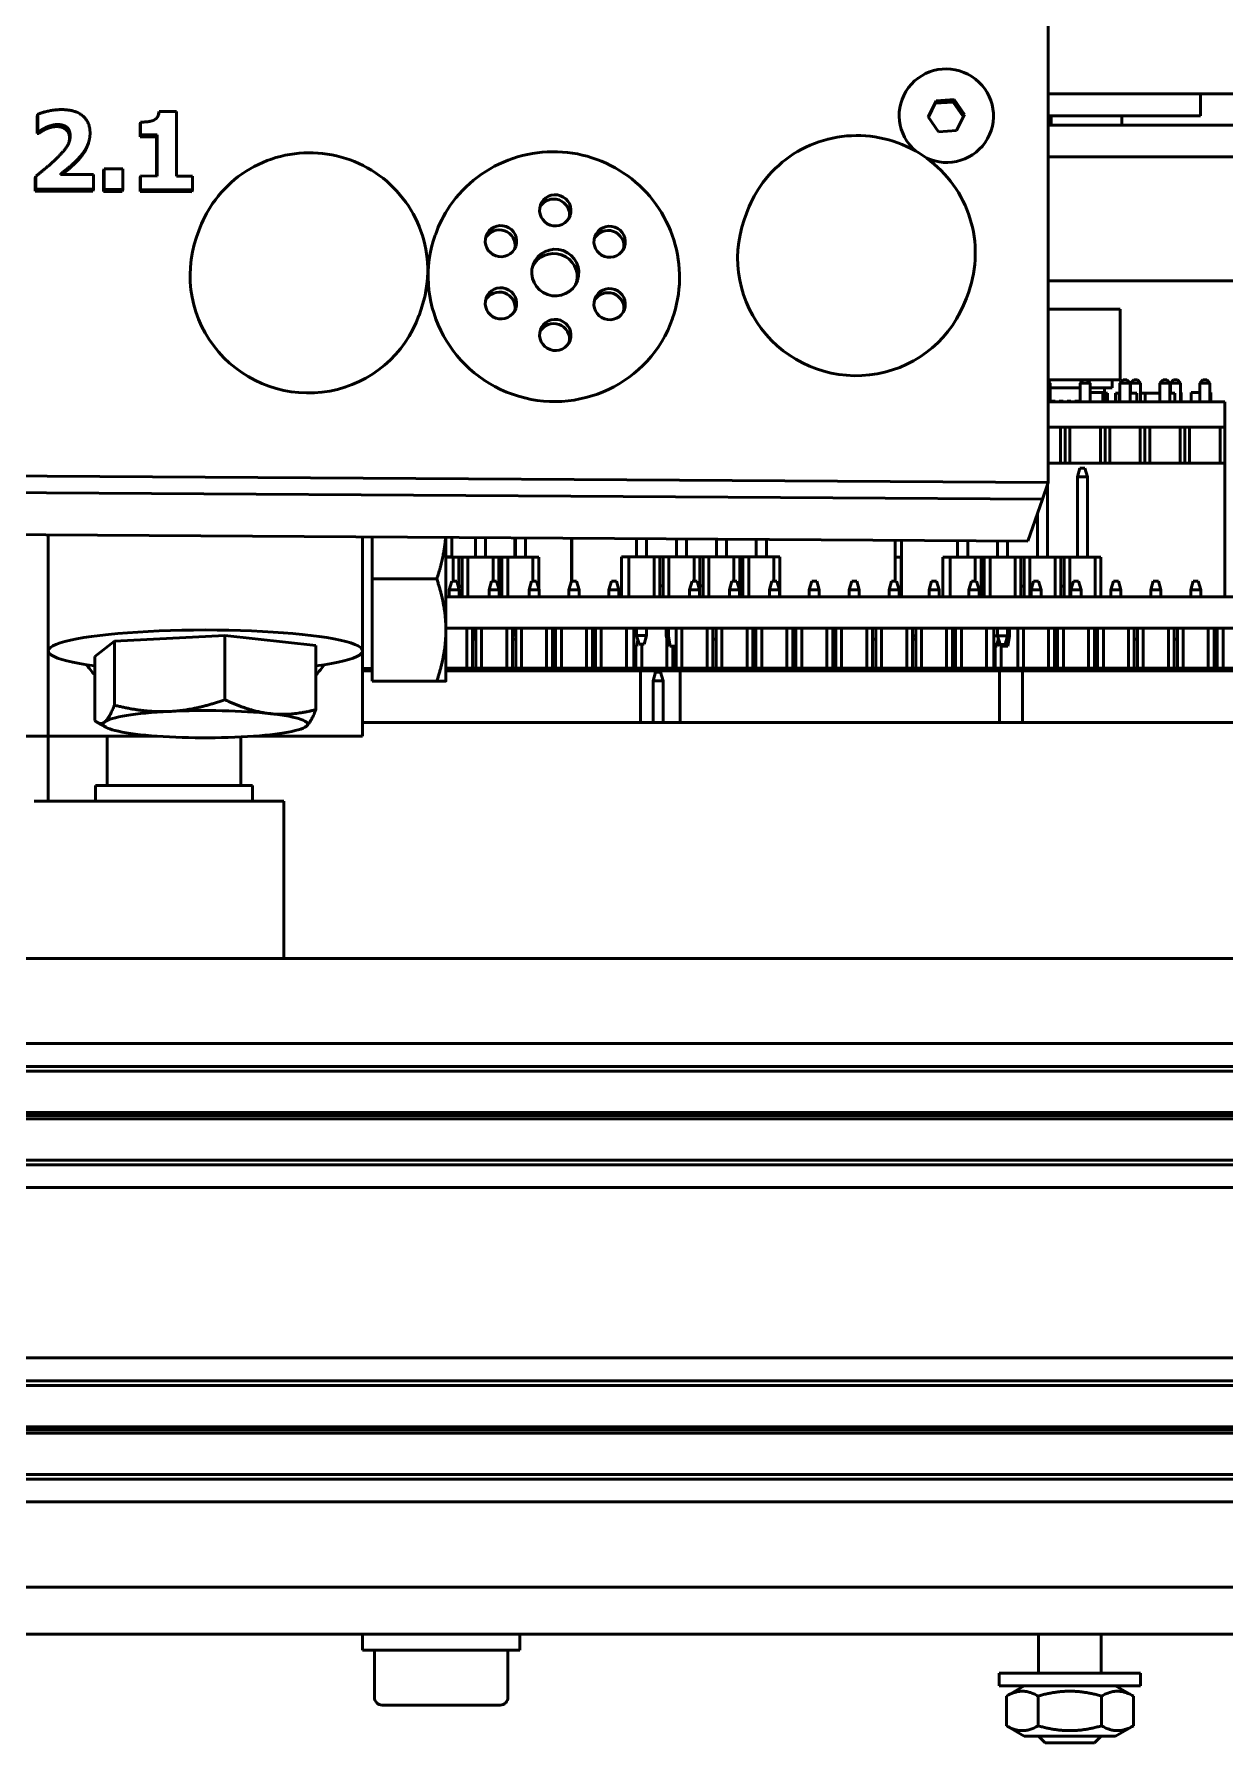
# Model space of a CAD drawing. Header units: millimetres. Extents: x -2015 to 3360, y -4745 to 2376.
# Drawn here: x 2497.5 to 2573.3, y 1441.4 to 1550.1 of the extents above; entities that cross this region are included whole.
import ezdxf

# ---------------------------------------------------------------- set-up
doc = ezdxf.new("R2010")
doc.units = ezdxf.units.MM
doc.header["$LTSCALE"] = 8
doc.layers.add('Visible (ISO)', color=7, linetype='Continuous', lineweight=50)

msp = doc.modelspace()

# ---------------------------------------------------------------- linework, layer by layer
at = {"layer": 'Visible (ISO)'}
for p, q in [((2562.07, 1521.59), (2562.07, 1615.74)), ((2554.43, 1544.84), (2554.93, 1545.87)), ((2554.93, 1545.87), (2554.87, 1545.71)), ((2556.02, 1545.79), (2554.87, 1545.71)), ((2554.93, 1545.87), (2556.08, 1545.95)), ((2556.08, 1545.95), (2556.02, 1545.79)), ((2556.66, 1544.86), (2556.02, 1545.79)), ((2556.08, 1545.95), (2556.73, 1545)), ((2562.07, 1546.31), (2593.49, 1546.31)), ((2571.75, 1544.91), (2571.75, 1546.31)), ((2497.73, 1544.87), (2497.77, 1545.01)), ((2497.73, 1543.79), (2497.73, 1544.87)), ((2497.77, 1545.01), (2497.77, 1543.93)), ((2505.45, 1545.05), (2505.5, 1545.18)), ((2506.59, 1545.18), (2505.5, 1545.18)), ((2506.59, 1541.07), (2506.59, 1545.18)), ((2555.08, 1543.89), (2554.43, 1544.84)), ((2554.87, 1545.71), (2554.44, 1544.82)), ((2556.73, 1545), (2556.23, 1543.97)), ((2571.75, 1544.91), (2562.07, 1544.91)), ((2562.25, 1544.31), (2562.25, 1544.91)), ((2566.75, 1544.91), (2566.75, 1544.31)), ((2497.73, 1543.79), (2497.77, 1543.93)), ((2497.82, 1543.79), (2497.73, 1543.79)), ((2497.77, 1543.93), (2497.87, 1543.93)), ((2497.82, 1543.79), (2497.87, 1543.93)), ((2498.3, 1544.07), (2498.34, 1544.2)), ((2504.28, 1544.38), (2504.32, 1544.52)), ((2504.28, 1543.57), (2504.28, 1544.38)), ((2504.28, 1543.57), (2504.32, 1543.71)), ((2504.32, 1544.52), (2504.32, 1543.71)), ((2504.32, 1543.71), (2505.37, 1543.7)), ((2505.33, 1543.57), (2505.37, 1543.7)), ((2505.37, 1543.7), (2505.37, 1541.08)), ((2556.23, 1543.97), (2555.08, 1543.89)), ((2562.07, 1544.31), (2583.25, 1544.31)), ((2500.95, 1543.04), (2501, 1543.18)), ((2505.33, 1543.57), (2504.28, 1543.57)), ((2505.33, 1541.08), (2505.33, 1543.57)), ((2501.95, 1541.41), (2502, 1541.55)), ((2501.95, 1540.1), (2501.95, 1541.41)), ((2502, 1541.55), (2502, 1540.24)), ((2503.19, 1541.54), (2502, 1541.55)), ((2503.19, 1540.23), (2503.19, 1541.54)), ((2585.25, 1542.31), (2562.07, 1542.31)), ((2497.61, 1540.94), (2497.65, 1541.07)), ((2497.61, 1540.13), (2497.61, 1540.94)), ((2497.65, 1541.07), (2497.65, 1540.26)), ((2501.32, 1541.18), (2499.21, 1541.19)), ((2501.32, 1540.24), (2501.32, 1541.18)), ((2504.28, 1540.95), (2504.32, 1541.09)), ((2504.28, 1540.09), (2504.28, 1540.95)), ((2504.32, 1541.09), (2504.32, 1540.22)), ((2505.37, 1541.08), (2504.32, 1541.09)), ((2507.62, 1541.07), (2506.59, 1541.07)), ((2507.62, 1540.2), (2507.62, 1541.07)), ((2497.61, 1540.13), (2497.65, 1540.26)), ((2501.28, 1540.11), (2497.61, 1540.13)), ((2497.65, 1540.26), (2501.32, 1540.24)), ((2501.28, 1540.11), (2501.32, 1540.24)), ((2501.95, 1540.1), (2502, 1540.24)), ((2503.14, 1540.1), (2501.95, 1540.1)), ((2502, 1540.24), (2503.19, 1540.23)), ((2503.14, 1540.1), (2503.19, 1540.23)), ((2504.28, 1540.09), (2504.32, 1540.22)), ((2507.57, 1540.07), (2504.28, 1540.09)), ((2504.32, 1540.22), (2507.62, 1540.2)), ((2507.57, 1540.07), (2507.62, 1540.2)), ((2542.72, 1538.3), (2542.86, 1538.7)), ((2507.88, 1537.2), (2508.02, 1537.6)), ((2523.06, 1537.33), (2523.07, 1537.34)), ((2562.07, 1534.41), (2578.19, 1534.41)), ((2556.87, 1533.32), (2557.01, 1533.72)), ((2522.03, 1532.22), (2522.17, 1532.62)), ((2538.15, 1532.02), (2538.16, 1532.03)), ((2562.07, 1532.61), (2566.64, 1532.61)), ((2566.64, 1532.61), (2566.64, 1528.11)), ((2564.29, 1528.11), (2562.07, 1528.11)), ((2562.19, 1527.91), (2562.07, 1528.03)), ((2562.19, 1527.91), (2562.07, 1527.91)), ((2562.19, 1526.71), (2562.19, 1527.91)), ((2564.09, 1527.61), (2562.19, 1527.61)), ((2564.09, 1527.91), (2564.29, 1528.11)), ((2564.73, 1527.91), (2564.09, 1527.91)), ((2564.09, 1527.91), (2564.09, 1526.71)), ((2564.29, 1528.11), (2564.53, 1528.11)), ((2564.73, 1527.91), (2564.53, 1528.11)), ((2566.64, 1528.11), (2564.53, 1528.11)), ((2564.73, 1526.71), (2564.73, 1527.91)), ((2566.14, 1527.61), (2564.73, 1527.61)), ((2564.73, 1527.31), (2565.54, 1527.31)), ((2565.54, 1527.31), (2565.54, 1526.71)), ((2565.64, 1527.61), (2565.64, 1526.76)), ((2566.14, 1528.11), (2566.14, 1527.61)), ((2566.63, 1527.91), (2566.83, 1528.11)), ((2567.27, 1527.91), (2566.63, 1527.91)), ((2566.63, 1527.91), (2566.63, 1526.71)), ((2566.83, 1528.11), (2567.07, 1528.11)), ((2567.27, 1527.91), (2567.07, 1528.11)), ((2567.27, 1526.71), (2567.27, 1527.91)), ((2567.3, 1527.91), (2567.5, 1528.11)), ((2567.3, 1527.91), (2567.3, 1527.26)), ((2567.94, 1527.91), (2567.3, 1527.91)), ((2567.5, 1528.11), (2567.74, 1528.11)), ((2567.94, 1527.91), (2567.74, 1528.11)), ((2567.94, 1526.71), (2567.94, 1527.91)), ((2569.17, 1527.91), (2569.37, 1528.11)), ((2569.17, 1527.91), (2569.17, 1526.71)), ((2569.81, 1527.91), (2569.17, 1527.91)), ((2569.37, 1528.11), (2569.61, 1528.11)), ((2569.81, 1527.91), (2569.61, 1528.11)), ((2569.81, 1526.71), (2569.81, 1527.91)), ((2569.81, 1527.31), (2569.84, 1527.31)), ((2569.84, 1527.91), (2570.04, 1528.11)), ((2569.84, 1527.91), (2569.84, 1527.26)), ((2570.48, 1527.91), (2569.84, 1527.91)), ((2570.04, 1528.11), (2570.28, 1528.11)), ((2570.48, 1527.91), (2570.28, 1528.11)), ((2570.48, 1526.71), (2570.48, 1527.91)), ((2570.48, 1527.31), (2570.53, 1527.31)), ((2570.53, 1527.31), (2570.53, 1526.71)), ((2571.15, 1527.31), (2571.15, 1526.71)), ((2571.15, 1527.31), (2571.71, 1527.31)), ((2571.71, 1527.91), (2571.91, 1528.11)), ((2571.71, 1527.91), (2571.71, 1526.71)), ((2572.35, 1527.91), (2571.71, 1527.91)), ((2571.91, 1528.11), (2572.15, 1528.11)), ((2572.35, 1527.91), (2572.15, 1528.11)), ((2572.35, 1526.71), (2572.35, 1527.91)), ((2572.35, 1527.31), (2572.4, 1527.31)), ((2572.4, 1527.31), (2572.4, 1526.71)), ((2562.07, 1526.71), (2572.03, 1526.71)), ((2562.26, 1526.76), (2562.26, 1526.71)), ((2562.51, 1526.76), (2562.26, 1526.76)), ((2562.51, 1526.76), (2562.51, 1526.71)), ((2562.76, 1526.76), (2562.76, 1526.71)), ((2563.01, 1526.76), (2562.76, 1526.76)), ((2563.01, 1526.76), (2563.01, 1526.71)), ((2563.26, 1526.76), (2563.26, 1526.71)), ((2563.51, 1526.76), (2563.26, 1526.76)), ((2563.51, 1526.76), (2563.51, 1526.71)), ((2563.76, 1526.76), (2563.76, 1526.71)), ((2564.01, 1526.76), (2563.76, 1526.76)), ((2564.01, 1526.76), (2564.01, 1526.71)), ((2565.64, 1526.76), (2565.54, 1526.76)), ((2565.64, 1527.26), (2565.83, 1527.26)), ((2565.64, 1526.76), (2565.64, 1526.71)), ((2565.83, 1527.26), (2565.83, 1526.71)), ((2566.35, 1527.26), (2566.58, 1527.26)), ((2566.35, 1527.26), (2566.35, 1526.71)), ((2566.58, 1527.26), (2566.63, 1527.26)), ((2566.58, 1527.26), (2566.58, 1526.71)), ((2567.27, 1527.26), (2567.71, 1527.26)), ((2567.71, 1527.26), (2567.71, 1526.71)), ((2567.94, 1527.26), (2568.23, 1527.26)), ((2568.23, 1527.26), (2569.17, 1527.26)), ((2568.23, 1527.26), (2568.23, 1526.71)), ((2569.81, 1527.26), (2570.12, 1527.26)), ((2570.12, 1527.26), (2570.12, 1526.71)), ((2573.3, 1526.71), (2572.03, 1526.71)), ((2573.3, 1526.71), (2573.3, 1525.11)), ((2562.07, 1525.11), (2572.03, 1525.11)), ((2562.84, 1522.82), (2562.84, 1525.11)), ((2563.14, 1522.82), (2563.14, 1525.11)), ((2563.44, 1525.11), (2563.44, 1522.82)), ((2565.38, 1522.82), (2565.38, 1525.11)), ((2565.68, 1522.82), (2565.68, 1525.11)), ((2565.98, 1525.11), (2565.98, 1522.82)), ((2567.92, 1522.82), (2567.92, 1525.11)), ((2568.22, 1522.82), (2568.22, 1525.11)), ((2568.52, 1525.11), (2568.52, 1522.82)), ((2570.46, 1522.82), (2570.46, 1525.11)), ((2570.76, 1522.82), (2570.76, 1525.11)), ((2571.06, 1525.11), (2571.06, 1522.82)), ((2572.28, 1525.11), (2572.03, 1525.11)), ((2573, 1525.11), (2572.28, 1525.11)), ((2573, 1525.11), (2573.3, 1525.11)), ((2573, 1522.82), (2573, 1525.11)), ((2573.3, 1525.11), (2573.3, 1522.82)), ((2461.18, 1522.22), (2562.07, 1521.59)), ((2562.07, 1522.82), (2573.3, 1522.82)), ((2563.92, 1521.94), (2564.08, 1522.49)), ((2563.92, 1516.83), (2563.92, 1521.94)), ((2564.56, 1521.94), (2563.92, 1521.94)), ((2564.4, 1522.49), (2564.08, 1522.49)), ((2564.4, 1522.49), (2564.56, 1521.94)), ((2564.56, 1521.94), (2564.56, 1516.83)), ((2573.3, 1522.82), (2573.3, 1514.31)), ((2460.81, 1521.16), (2561.7, 1520.52)), ((2460.81, 1521.16), (2561.7, 1520.52)), ((2561.7, 1520.52), (2562.07, 1521.59)), ((2562.02, 1521.44), (2562.02, 1516.83)), ((2560.76, 1517.86), (2561.7, 1520.52)), ((2561.38, 1516.83), (2561.38, 1519.62)), ((2459.87, 1518.49), (2560.76, 1517.86)), ((2498.44, 1518.25), (2498.44, 1510.87)), ((2518.44, 1518.13), (2518.44, 1510.87)), ((2519.04, 1515.45), (2519.04, 1518.12)), ((2523.74, 1512.2), (2523.74, 1518.09)), ((2524.12, 1518.01), (2524.12, 1516.83)), ((2525.62, 1516.83), (2525.62, 1518.08)), ((2526.26, 1518.08), (2526.26, 1516.83)), ((2528.12, 1518.01), (2528.12, 1516.83)), ((2528.16, 1516.83), (2528.16, 1518.07)), ((2528.8, 1518.06), (2528.8, 1516.83)), ((2531.74, 1518.04), (2531.74, 1515.31)), ((2531.75, 1518.04), (2531.75, 1515.31)), ((2535.87, 1516.85), (2535.87, 1518.02)), ((2536.51, 1518.01), (2536.51, 1516.85)), ((2538.41, 1516.85), (2538.41, 1518)), ((2539.05, 1518), (2539.05, 1516.85)), ((2540.95, 1516.85), (2540.95, 1517.99)), ((2541.59, 1517.98), (2541.59, 1516.85)), ((2543.49, 1516.85), (2543.49, 1517.97)), ((2544.13, 1517.97), (2544.13, 1516.85)), ((2552.32, 1517.91), (2552.32, 1515.31)), ((2552.73, 1517.91), (2552.73, 1514.31)), ((2556.3, 1516.83), (2556.3, 1517.89)), ((2556.94, 1517.89), (2556.94, 1516.83)), ((2558.84, 1516.83), (2558.84, 1517.87)), ((2559.48, 1517.87), (2559.48, 1516.83)), ((2523.95, 1516.85), (2523.74, 1516.85)), ((2524.2, 1516.83), (2523.74, 1516.83)), ((2524.12, 1516.85), (2523.95, 1516.85)), ((2523.95, 1516.85), (2523.95, 1516.83)), ((2524.2, 1516.83), (2524.2, 1515.31)), ((2524.57, 1516.83), (2524.2, 1516.83)), ((2524.57, 1516.83), (2524.57, 1514.99)), ((2524.77, 1516.83), (2524.57, 1516.83)), ((2525.14, 1516.83), (2524.77, 1516.83)), ((2524.77, 1516.83), (2524.77, 1514.99)), ((2525.14, 1516.83), (2525.14, 1514.31)), ((2526.74, 1516.83), (2525.14, 1516.83)), ((2526.74, 1516.83), (2526.74, 1515.31)), ((2527.11, 1516.83), (2526.74, 1516.83)), ((2527.11, 1516.83), (2527.11, 1514.99)), ((2527.31, 1516.83), (2527.11, 1516.83)), ((2527.68, 1516.83), (2527.31, 1516.83)), ((2527.31, 1516.83), (2527.31, 1514.99)), ((2527.68, 1516.83), (2527.68, 1514.31)), ((2529.28, 1516.83), (2527.68, 1516.83)), ((2529.28, 1516.83), (2529.28, 1515.31)), ((2529.65, 1516.83), (2529.28, 1516.83)), ((2529.65, 1516.83), (2529.65, 1514.99)), ((2534.92, 1516.85), (2534.92, 1515.01)), ((2534.92, 1516.85), (2535.39, 1516.85)), ((2535.39, 1516.85), (2535.39, 1514.31)), ((2535.39, 1516.85), (2536.99, 1516.85)), ((2536.99, 1516.85), (2536.99, 1514.31)), ((2536.99, 1516.85), (2537.36, 1516.85)), ((2537.36, 1516.85), (2537.36, 1515.01)), ((2537.56, 1516.85), (2537.36, 1516.85)), ((2537.93, 1516.85), (2537.56, 1516.85)), ((2537.56, 1516.85), (2537.56, 1515.01)), ((2539.53, 1516.85), (2537.93, 1516.85)), ((2537.93, 1516.85), (2537.93, 1514.31)), ((2539.9, 1516.85), (2539.53, 1516.85)), ((2539.53, 1516.85), (2539.53, 1515.31)), ((2540.1, 1516.85), (2539.9, 1516.85)), ((2539.9, 1516.85), (2539.9, 1515.01)), ((2540.47, 1516.85), (2540.1, 1516.85)), ((2540.1, 1516.85), (2540.1, 1515.01)), ((2542.07, 1516.85), (2540.47, 1516.85)), ((2540.47, 1516.85), (2540.47, 1514.31)), ((2542.44, 1516.85), (2542.07, 1516.85)), ((2542.07, 1516.85), (2542.07, 1515.31)), ((2542.64, 1516.85), (2542.44, 1516.85)), ((2542.44, 1516.85), (2542.44, 1515.01)), ((2543.01, 1516.85), (2542.64, 1516.85)), ((2542.64, 1516.85), (2542.64, 1515.01)), ((2544.61, 1516.85), (2543.01, 1516.85)), ((2543.01, 1516.85), (2543.01, 1514.31)), ((2544.61, 1516.85), (2544.61, 1515.31)), ((2544.98, 1516.85), (2544.61, 1516.85)), ((2544.98, 1516.85), (2544.98, 1515.01)), ((2552.32, 1516.83), (2552.7, 1516.83)), ((2552.7, 1516.83), (2552.7, 1514.31)), ((2552.7, 1516.83), (2552.73, 1516.83)), ((2555.35, 1516.83), (2555.82, 1516.83)), ((2555.35, 1516.83), (2555.35, 1514.99)), ((2555.82, 1516.83), (2555.82, 1514.31)), ((2555.82, 1516.83), (2557.42, 1516.83)), ((2557.42, 1516.83), (2557.42, 1515.31)), ((2557.42, 1516.83), (2557.79, 1516.83)), ((2557.79, 1516.83), (2557.79, 1514.99)), ((2557.99, 1516.83), (2557.79, 1516.83)), ((2558.36, 1516.83), (2557.99, 1516.83)), ((2557.99, 1516.83), (2557.99, 1514.99)), ((2558.36, 1516.83), (2558.36, 1514.31)), ((2559.96, 1516.83), (2558.36, 1516.83)), ((2559.96, 1516.83), (2559.96, 1514.31)), ((2560.33, 1516.83), (2559.96, 1516.83)), ((2560.33, 1516.83), (2560.33, 1514.99)), ((2560.53, 1516.83), (2560.33, 1516.83)), ((2560.9, 1516.83), (2560.53, 1516.83)), ((2560.53, 1516.83), (2560.53, 1514.99)), ((2560.9, 1516.83), (2560.9, 1514.31)), ((2562.5, 1516.83), (2560.9, 1516.83)), ((2562.5, 1516.83), (2562.5, 1514.31)), ((2562.87, 1516.83), (2562.5, 1516.83)), ((2562.87, 1516.83), (2562.87, 1514.99)), ((2563.07, 1516.83), (2562.87, 1516.83)), ((2563.44, 1516.83), (2563.07, 1516.83)), ((2563.07, 1516.83), (2563.07, 1514.99)), ((2563.44, 1516.83), (2563.44, 1514.31)), ((2565.04, 1516.83), (2563.44, 1516.83)), ((2565.04, 1516.83), (2565.04, 1514.31)), ((2565.41, 1516.83), (2565.04, 1516.83)), ((2565.41, 1516.83), (2565.41, 1514.99)), ((2519.04, 1515.45), (2523.16, 1515.45)), ((2519.04, 1508.95), (2519.04, 1515.45)), ((2523.74, 1514.31), (2593.49, 1514.31)), ((2523.95, 1514.76), (2524.11, 1515.31)), ((2523.95, 1514.76), (2524.59, 1514.76)), ((2523.95, 1514.31), (2523.95, 1514.76)), ((2524.11, 1515.31), (2524.43, 1515.31)), ((2524.43, 1515.31), (2524.59, 1514.76)), ((2524.57, 1514.99), (2524.57, 1514.82)), ((2524.77, 1514.99), (2524.57, 1514.99)), ((2524.77, 1514.95), (2524.57, 1514.95)), ((2524.59, 1514.76), (2524.59, 1514.31)), ((2524.77, 1514.31), (2524.77, 1514.99)), ((2526.49, 1514.76), (2526.65, 1515.31)), ((2526.49, 1514.76), (2527.13, 1514.76)), ((2526.49, 1514.31), (2526.49, 1514.76)), ((2526.65, 1515.31), (2526.97, 1515.31)), ((2526.97, 1515.31), (2527.13, 1514.76)), ((2527.11, 1514.99), (2527.11, 1514.82)), ((2527.31, 1514.99), (2527.11, 1514.99)), ((2527.31, 1514.95), (2527.11, 1514.95)), ((2527.13, 1514.76), (2527.13, 1514.31)), ((2527.31, 1514.31), (2527.31, 1514.99)), ((2529.03, 1514.76), (2529.19, 1515.31)), ((2529.03, 1514.76), (2529.67, 1514.76)), ((2529.03, 1514.31), (2529.03, 1514.76)), ((2529.19, 1515.31), (2529.51, 1515.31)), ((2529.51, 1515.31), (2529.67, 1514.76)), ((2529.65, 1514.99), (2529.65, 1514.82)), ((2529.67, 1514.76), (2529.67, 1514.31)), ((2529.67, 1514.32), (2531.57, 1514.32)), ((2529.96, 1514.32), (2529.96, 1514.31)), ((2530.13, 1514.31), (2530.13, 1514.32)), ((2530.77, 1514.31), (2530.77, 1514.32)), ((2531.38, 1514.32), (2531.38, 1514.31)), ((2531.57, 1514.76), (2531.73, 1515.31)), ((2531.57, 1514.76), (2532.21, 1514.76)), ((2531.57, 1514.31), (2531.57, 1514.76)), ((2531.73, 1515.31), (2532.05, 1515.31)), ((2532.05, 1515.31), (2532.21, 1514.76)), ((2532.21, 1514.76), (2532.21, 1514.31)), ((2532.21, 1514.32), (2534.11, 1514.32)), ((2532.82, 1514.31), (2532.82, 1514.32)), ((2533.46, 1514.31), (2533.46, 1514.32)), ((2534.11, 1514.76), (2534.27, 1515.31)), ((2534.11, 1514.76), (2534.75, 1514.76)), ((2534.11, 1514.31), (2534.11, 1514.76)), ((2534.27, 1515.31), (2534.59, 1515.31)), ((2534.59, 1515.31), (2534.75, 1514.76)), ((2534.75, 1514.76), (2534.75, 1514.31)), ((2534.75, 1514.32), (2534.92, 1514.32)), ((2534.9, 1514.32), (2534.9, 1514.31)), ((2534.92, 1515.01), (2534.92, 1514.31)), ((2537.36, 1514.31), (2537.36, 1515.01)), ((2537.56, 1515.01), (2537.36, 1515.01)), ((2537.36, 1514.32), (2537.56, 1514.32)), ((2537.44, 1514.32), (2537.44, 1514.31)), ((2537.56, 1514.31), (2537.56, 1515.01)), ((2539.24, 1514.76), (2539.4, 1515.31)), ((2539.24, 1514.76), (2539.88, 1514.76)), ((2539.24, 1514.31), (2539.24, 1514.76)), ((2539.4, 1515.31), (2539.72, 1515.31)), ((2539.72, 1515.31), (2539.88, 1514.76)), ((2539.88, 1514.76), (2539.88, 1514.31)), ((2539.9, 1515.01), (2539.9, 1514.31)), ((2540.1, 1515.01), (2539.9, 1515.01)), ((2539.9, 1514.32), (2540.1, 1514.32)), ((2539.98, 1514.32), (2539.98, 1514.31)), ((2540.1, 1514.31), (2540.1, 1515.01)), ((2541.78, 1514.76), (2541.94, 1515.31)), ((2541.78, 1514.76), (2542.42, 1514.76)), ((2541.78, 1514.31), (2541.78, 1514.76)), ((2541.94, 1515.31), (2542.26, 1515.31)), ((2542.26, 1515.31), (2542.42, 1514.76)), ((2542.42, 1514.76), (2542.42, 1514.31)), ((2542.44, 1515.01), (2542.44, 1514.31)), ((2542.64, 1515.01), (2542.44, 1515.01)), ((2542.44, 1514.32), (2542.64, 1514.32)), ((2542.64, 1514.31), (2542.64, 1515.01)), ((2544.32, 1514.76), (2544.48, 1515.31)), ((2544.32, 1514.76), (2544.96, 1514.76)), ((2544.32, 1514.31), (2544.32, 1514.76)), ((2544.48, 1515.31), (2544.8, 1515.31)), ((2544.8, 1515.31), (2544.96, 1514.76)), ((2544.96, 1514.76), (2544.96, 1514.31)), ((2544.98, 1515.01), (2544.98, 1514.31)), ((2544.98, 1514.32), (2546.86, 1514.32)), ((2545.52, 1514.31), (2545.52, 1514.32)), ((2546.16, 1514.31), (2546.16, 1514.32)), ((2546.86, 1514.76), (2547.02, 1515.31)), ((2546.86, 1514.76), (2547.5, 1514.76)), ((2546.86, 1514.31), (2546.86, 1514.76)), ((2547.02, 1515.31), (2547.34, 1515.31)), ((2547.34, 1515.31), (2547.5, 1514.76)), ((2547.5, 1514.76), (2547.5, 1514.31)), ((2547.5, 1514.32), (2549.4, 1514.32)), ((2548.06, 1514.31), (2548.06, 1514.32)), ((2548.7, 1514.31), (2548.7, 1514.32)), ((2549.4, 1514.76), (2549.56, 1515.31)), ((2549.4, 1514.76), (2550.04, 1514.76)), ((2549.4, 1514.31), (2549.4, 1514.76)), ((2549.56, 1515.31), (2549.88, 1515.31)), ((2549.88, 1515.31), (2550.04, 1514.76)), ((2550.04, 1514.76), (2550.04, 1514.31)), ((2550.04, 1514.32), (2551.94, 1514.32)), ((2550.6, 1514.31), (2550.6, 1514.32)), ((2551.24, 1514.31), (2551.24, 1514.32)), ((2551.36, 1514.32), (2551.36, 1514.31)), ((2551.94, 1514.76), (2552.1, 1515.31)), ((2551.94, 1514.76), (2552.58, 1514.76)), ((2551.94, 1514.31), (2551.94, 1514.76)), ((2552.1, 1515.31), (2552.42, 1515.31)), ((2552.42, 1515.31), (2552.58, 1514.76)), ((2552.58, 1514.76), (2552.58, 1514.31)), ((2554.48, 1514.76), (2554.64, 1515.31)), ((2554.48, 1514.76), (2555.12, 1514.76)), ((2554.48, 1514.31), (2554.48, 1514.76)), ((2554.64, 1515.31), (2554.96, 1515.31)), ((2554.96, 1515.31), (2555.12, 1514.76)), ((2555.12, 1514.76), (2555.12, 1514.31)), ((2555.35, 1514.99), (2555.35, 1514.31)), ((2557.02, 1514.76), (2557.18, 1515.31)), ((2557.02, 1514.76), (2557.66, 1514.76)), ((2557.02, 1514.31), (2557.02, 1514.76)), ((2557.18, 1515.31), (2557.5, 1515.31)), ((2557.5, 1515.31), (2557.66, 1514.76)), ((2557.66, 1514.76), (2557.66, 1514.31)), ((2557.79, 1514.31), (2557.79, 1514.99)), ((2557.99, 1514.99), (2557.79, 1514.99)), ((2557.99, 1514.31), (2557.99, 1514.99)), ((2560.33, 1514.99), (2560.33, 1514.31)), ((2560.53, 1514.99), (2560.33, 1514.99)), ((2560.53, 1514.31), (2560.53, 1514.99)), ((2560.97, 1514.76), (2561.13, 1515.31)), ((2560.97, 1514.31), (2560.97, 1514.76)), ((2560.97, 1514.76), (2561.61, 1514.76)), ((2561.13, 1515.31), (2561.45, 1515.31)), ((2561.45, 1515.31), (2561.61, 1514.76)), ((2561.61, 1514.76), (2561.61, 1514.31)), ((2562.87, 1514.99), (2562.87, 1514.31)), ((2563.07, 1514.99), (2562.87, 1514.99)), ((2563.07, 1514.31), (2563.07, 1514.99)), ((2563.51, 1514.76), (2563.67, 1515.31)), ((2563.51, 1514.31), (2563.51, 1514.76)), ((2563.51, 1514.76), (2564.15, 1514.76)), ((2563.67, 1515.31), (2563.99, 1515.31)), ((2563.99, 1515.31), (2564.15, 1514.76)), ((2564.15, 1514.76), (2564.15, 1514.31)), ((2565.41, 1514.99), (2565.41, 1514.31)), ((2566.05, 1514.76), (2566.21, 1515.31)), ((2566.05, 1514.31), (2566.05, 1514.76)), ((2566.05, 1514.76), (2566.69, 1514.76)), ((2566.21, 1515.31), (2566.53, 1515.31)), ((2566.53, 1515.31), (2566.69, 1514.76)), ((2566.69, 1514.76), (2566.69, 1514.31)), ((2568.59, 1514.76), (2568.75, 1515.31)), ((2568.59, 1514.31), (2568.59, 1514.76)), ((2568.59, 1514.76), (2569.23, 1514.76)), ((2568.75, 1515.31), (2569.07, 1515.31)), ((2569.07, 1515.31), (2569.23, 1514.76)), ((2569.23, 1514.76), (2569.23, 1514.31)), ((2571.13, 1514.76), (2571.29, 1515.31)), ((2571.13, 1514.76), (2571.77, 1514.76)), ((2571.13, 1514.31), (2571.13, 1514.76)), ((2571.29, 1515.31), (2571.61, 1515.31)), ((2571.61, 1515.31), (2571.77, 1514.76)), ((2571.77, 1514.76), (2571.77, 1514.31)), ((2593.49, 1512.31), (2523.74, 1512.31)), ((2523.74, 1508.95), (2523.74, 1512.2)), ((2525.07, 1509.77), (2525.07, 1512.31)), ((2525.44, 1512.31), (2525.44, 1511.61)), ((2525.62, 1511.83), (2525.62, 1512.31)), ((2525.64, 1511.61), (2525.64, 1512.31)), ((2526.01, 1509.77), (2526.01, 1512.31)), ((2527.61, 1509.77), (2527.61, 1512.31)), ((2527.98, 1512.31), (2527.98, 1511.61)), ((2528.16, 1511.83), (2528.16, 1512.31)), ((2528.18, 1511.61), (2528.18, 1512.31)), ((2528.55, 1509.77), (2528.55, 1512.31)), ((2530.15, 1509.77), (2530.15, 1512.31)), ((2530.52, 1512.31), (2530.52, 1511.61)), ((2530.72, 1511.61), (2530.72, 1512.31)), ((2531.09, 1509.77), (2531.09, 1512.31)), ((2532.69, 1509.77), (2532.69, 1512.31)), ((2533.06, 1512.31), (2533.06, 1511.61)), ((2533.26, 1512.31), (2533.26, 1511.61)), ((2533.63, 1509.77), (2533.63, 1512.31)), ((2535.23, 1509.77), (2535.23, 1512.31)), ((2535.7, 1511.61), (2535.7, 1512.31)), ((2535.87, 1511.85), (2535.87, 1512.31)), ((2536.51, 1512.31), (2536.51, 1511.85)), ((2537.75, 1511.83), (2537.75, 1512.31)), ((2537.89, 1511.82), (2537.89, 1512.31)), ((2537.9, 1511.82), (2537.9, 1512.31)), ((2538.39, 1511.61), (2538.39, 1512.31)), ((2538.76, 1509.77), (2538.76, 1512.31)), ((2540.36, 1509.77), (2540.36, 1512.31)), ((2540.73, 1512.31), (2540.73, 1511.61)), ((2540.93, 1511.61), (2540.93, 1512.31)), ((2541.3, 1509.77), (2541.3, 1512.31)), ((2542.9, 1509.77), (2542.9, 1512.31)), ((2543.27, 1512.31), (2543.27, 1511.61)), ((2543.47, 1511.61), (2543.47, 1512.31)), ((2543.84, 1509.77), (2543.84, 1512.31)), ((2545.44, 1509.77), (2545.44, 1512.31)), ((2545.81, 1512.31), (2545.81, 1511.61)), ((2546.01, 1511.61), (2546.01, 1512.31)), ((2546.38, 1509.77), (2546.38, 1512.31)), ((2547.98, 1509.77), (2547.98, 1512.31)), ((2548.35, 1512.31), (2548.35, 1511.61)), ((2548.55, 1511.61), (2548.55, 1512.31)), ((2548.92, 1509.77), (2548.92, 1512.31)), ((2550.52, 1509.77), (2550.52, 1512.31)), ((2550.89, 1512.31), (2550.89, 1511.61)), ((2551.09, 1511.61), (2551.09, 1512.31)), ((2551.46, 1509.77), (2551.46, 1512.31)), ((2553.06, 1509.77), (2553.06, 1512.31)), ((2553.43, 1512.31), (2553.43, 1511.61)), ((2553.63, 1511.61), (2553.63, 1512.31)), ((2554, 1509.77), (2554, 1512.31)), ((2555.6, 1509.77), (2555.6, 1512.31)), ((2555.97, 1512.31), (2555.97, 1511.61)), ((2556.17, 1512.31), (2556.17, 1511.61)), ((2556.54, 1509.77), (2556.54, 1512.31)), ((2558.14, 1509.77), (2558.14, 1512.31)), ((2558.61, 1511.61), (2558.61, 1512.31)), ((2558.84, 1511.83), (2558.84, 1512.31)), ((2559.48, 1512.31), (2559.48, 1511.83)), ((2559.52, 1511.82), (2559.52, 1512.31)), ((2559.61, 1511.82), (2559.61, 1512.31)), ((2560.12, 1511.61), (2560.12, 1512.31)), ((2560.49, 1509.77), (2560.49, 1512.31)), ((2562.09, 1509.77), (2562.09, 1512.31)), ((2562.46, 1512.31), (2562.46, 1511.61)), ((2562.66, 1511.61), (2562.66, 1512.31)), ((2563.03, 1509.77), (2563.03, 1512.31)), ((2564.63, 1509.77), (2564.63, 1512.31)), ((2565, 1512.31), (2565, 1511.61)), ((2565.2, 1511.61), (2565.2, 1512.31)), ((2565.57, 1509.77), (2565.57, 1512.31)), ((2567.17, 1509.77), (2567.17, 1512.31)), ((2567.54, 1512.31), (2567.54, 1511.61)), ((2567.74, 1511.61), (2567.74, 1512.31)), ((2568.11, 1509.77), (2568.11, 1512.31)), ((2569.71, 1509.77), (2569.71, 1512.31)), ((2570.08, 1512.31), (2570.08, 1511.61)), ((2570.28, 1511.61), (2570.28, 1512.31)), ((2570.65, 1509.77), (2570.65, 1512.31)), ((2572.25, 1509.77), (2572.25, 1512.31)), ((2572.62, 1512.31), (2572.62, 1511.61)), ((2572.82, 1511.61), (2572.82, 1512.31)), ((2573.19, 1509.77), (2573.19, 1512.31)), ((2501.41, 1510.52), (2502.65, 1511.5)), ((2502.65, 1511.5), (2509.68, 1511.86)), ((2502.65, 1511.5), (2502.65, 1507.42)), ((2509.68, 1511.86), (2515.47, 1511.22)), ((2509.68, 1511.86), (2509.68, 1507.77)), ((2515.47, 1511.22), (2515.47, 1507.14)), ((2525.62, 1511.85), (2525.44, 1511.85)), ((2525.44, 1511.61), (2525.64, 1511.61)), ((2525.44, 1509.77), (2525.44, 1511.61)), ((2525.63, 1511.81), (2525.57, 1511.61)), ((2525.59, 1511.61), (2525.64, 1511.77)), ((2525.64, 1511.77), (2525.62, 1511.83)), ((2525.64, 1511.83), (2525.62, 1511.83)), ((2525.64, 1509.77), (2525.64, 1511.61)), ((2527.98, 1511.61), (2528.18, 1511.61)), ((2527.98, 1509.77), (2527.98, 1511.61)), ((2528.18, 1511.83), (2528.16, 1511.83)), ((2528.18, 1511.77), (2528.16, 1511.83)), ((2528.18, 1509.77), (2528.18, 1511.61)), ((2530.52, 1511.61), (2530.72, 1511.61)), ((2530.52, 1509.77), (2530.52, 1511.61)), ((2530.72, 1509.77), (2530.72, 1511.61)), ((2533.06, 1511.61), (2533.26, 1511.61)), ((2533.06, 1509.77), (2533.06, 1511.61)), ((2533.26, 1509.77), (2533.26, 1511.61)), ((2535.7, 1509.77), (2535.7, 1511.61)), ((2535.88, 1511.17), (2535.7, 1511.17)), ((2535.83, 1509.77), (2535.83, 1511.17)), ((2536.51, 1511.85), (2535.87, 1511.85)), ((2536.03, 1511.31), (2535.87, 1511.85)), ((2535.88, 1511.17), (2535.95, 1511.57)), ((2536.35, 1511.31), (2536.03, 1511.31)), ((2536.2, 1509.77), (2536.2, 1511.31)), ((2536.51, 1511.85), (2536.35, 1511.31)), ((2537.91, 1511.29), (2537.75, 1511.83)), ((2537.89, 1511.83), (2537.75, 1511.83)), ((2537.8, 1509.77), (2537.8, 1511.67)), ((2537.89, 1511.82), (2538.01, 1511.17)), ((2537.9, 1511.82), (2538.02, 1511.17)), ((2537.99, 1511.29), (2537.91, 1511.29)), ((2537.96, 1511.29), (2537.99, 1511.17)), ((2537.97, 1511.29), (2538, 1511.17)), ((2538, 1511.17), (2537.99, 1511.17)), ((2538.01, 1511.17), (2538, 1511.17)), ((2538.02, 1511.17), (2538.01, 1511.17)), ((2538.39, 1511.17), (2538.02, 1511.17)), ((2538.17, 1509.77), (2538.17, 1511.17)), ((2538.37, 1509.77), (2538.37, 1511.17)), ((2538.39, 1509.77), (2538.39, 1511.61)), ((2540.73, 1511.61), (2540.93, 1511.61)), ((2540.73, 1509.77), (2540.73, 1511.61)), ((2540.93, 1509.77), (2540.93, 1511.61)), ((2543.27, 1511.61), (2543.47, 1511.61)), ((2543.27, 1509.77), (2543.27, 1511.61)), ((2543.47, 1509.77), (2543.47, 1511.61)), ((2545.81, 1511.61), (2546.01, 1511.61)), ((2545.81, 1509.77), (2545.81, 1511.61)), ((2546.01, 1509.77), (2546.01, 1511.61)), ((2548.35, 1511.61), (2548.55, 1511.61)), ((2548.35, 1509.77), (2548.35, 1511.61)), ((2548.55, 1509.77), (2548.55, 1511.61)), ((2550.89, 1511.61), (2551.09, 1511.61)), ((2550.89, 1509.77), (2550.89, 1511.61)), ((2551.09, 1509.77), (2551.09, 1511.61)), ((2553.63, 1511.83), (2553.43, 1511.83)), ((2553.43, 1511.61), (2553.63, 1511.61)), ((2553.43, 1509.77), (2553.43, 1511.61)), ((2553.63, 1509.77), (2553.63, 1511.61)), ((2556.17, 1511.84), (2555.97, 1511.84)), ((2555.97, 1511.61), (2556.17, 1511.61)), ((2555.97, 1509.77), (2555.97, 1511.61)), ((2556.17, 1509.77), (2556.17, 1511.61)), ((2558.84, 1511.84), (2558.61, 1511.84)), ((2558.61, 1509.77), (2558.61, 1511.61)), ((2558.79, 1511.29), (2558.61, 1511.29)), ((2558.81, 1511.17), (2558.61, 1511.17)), ((2558.69, 1509.77), (2558.69, 1511.17)), ((2558.79, 1511.29), (2558.9, 1511.65)), ((2558.81, 1511.17), (2558.9, 1511.64)), ((2559.48, 1511.83), (2558.84, 1511.83)), ((2559, 1511.29), (2558.84, 1511.83)), ((2558.85, 1511.38), (2558.91, 1511.59)), ((2558.95, 1511.45), (2559, 1511.17)), ((2559.32, 1511.29), (2559, 1511.29)), ((2559.4, 1511.17), (2559, 1511.17)), ((2559.06, 1509.77), (2559.06, 1511.17)), ((2559.48, 1511.83), (2559.32, 1511.29)), ((2559.4, 1511.17), (2559.52, 1511.82)), ((2559.49, 1511.17), (2559.4, 1511.17)), ((2559.49, 1511.17), (2559.61, 1511.82)), ((2560.12, 1509.77), (2560.12, 1511.61)), ((2562.46, 1511.61), (2562.66, 1511.61)), ((2562.46, 1509.77), (2562.46, 1511.61)), ((2562.66, 1509.77), (2562.66, 1511.61)), ((2565, 1511.61), (2565.2, 1511.61)), ((2565, 1509.77), (2565, 1511.61)), ((2565.2, 1509.77), (2565.2, 1511.61)), ((2567.54, 1511.61), (2567.74, 1511.61)), ((2567.54, 1509.77), (2567.54, 1511.61)), ((2567.74, 1509.77), (2567.74, 1511.61)), ((2570.08, 1511.61), (2570.28, 1511.61)), ((2570.08, 1509.77), (2570.08, 1511.61)), ((2570.28, 1509.77), (2570.28, 1511.61)), ((2572.62, 1511.61), (2572.82, 1511.61)), ((2572.62, 1509.77), (2572.62, 1511.61)), ((2572.82, 1509.77), (2572.82, 1511.61)), ((2498.44, 1510.87), (2498.44, 1505.45)), ((2498.44, 1510.87), (2498.44, 1505.45)), ((2501.41, 1510.52), (2501.41, 1506.44)), ((2518.44, 1505.45), (2518.44, 1510.87)), ((2519.04, 1509.75), (2518.44, 1509.75)), ((2518.44, 1509.61), (2519.04, 1509.61)), ((2518.72, 1509.61), (2518.72, 1509.75)), ((2518.87, 1509.61), (2518.87, 1509.75)), ((2519.04, 1508.95), (2523.16, 1508.95)), ((2523.74, 1509.77), (2525.07, 1509.77)), ((2523.74, 1509.61), (2536.12, 1509.61)), ((2523.8, 1509.61), (2523.8, 1509.77)), ((2523.95, 1509.61), (2523.95, 1509.77)), ((2524.59, 1509.77), (2524.59, 1509.61)), ((2525.07, 1509.77), (2525.44, 1509.77)), ((2525.44, 1509.77), (2525.64, 1509.77)), ((2525.64, 1509.77), (2526.01, 1509.77)), ((2526.01, 1509.77), (2527.61, 1509.77)), ((2526.34, 1509.61), (2526.34, 1509.77)), ((2526.49, 1509.61), (2526.49, 1509.77)), ((2527.13, 1509.77), (2527.13, 1509.61)), ((2527.61, 1509.77), (2527.98, 1509.77)), ((2527.98, 1509.77), (2528.18, 1509.77)), ((2528.18, 1509.77), (2528.55, 1509.77)), ((2528.55, 1509.77), (2530.15, 1509.77)), ((2528.88, 1509.61), (2528.88, 1509.77)), ((2529.03, 1509.61), (2529.03, 1509.77)), ((2529.67, 1509.77), (2529.67, 1509.61)), ((2530.15, 1509.77), (2530.52, 1509.77)), ((2530.52, 1509.77), (2530.72, 1509.77)), ((2530.72, 1509.77), (2531.09, 1509.77)), ((2531.09, 1509.77), (2532.69, 1509.77)), ((2531.57, 1509.61), (2531.57, 1509.77)), ((2532.21, 1509.77), (2532.21, 1509.61)), ((2532.69, 1509.77), (2533.06, 1509.77)), ((2533.06, 1509.77), (2533.26, 1509.77)), ((2533.63, 1509.77), (2533.26, 1509.77)), ((2535.23, 1509.77), (2533.63, 1509.77)), ((2534.11, 1509.61), (2534.11, 1509.77)), ((2534.75, 1509.77), (2534.75, 1509.61)), ((2534.78, 1509.77), (2534.78, 1509.61)), ((2535.7, 1509.77), (2535.23, 1509.77)), ((2535.7, 1509.77), (2535.83, 1509.77)), ((2535.83, 1509.77), (2536.2, 1509.77)), ((2536.12, 1509.61), (2536.12, 1506.31)), ((2536.12, 1509.61), (2538.64, 1509.61)), ((2536.2, 1509.77), (2537.8, 1509.77)), ((2536.68, 1509.61), (2536.68, 1509.77)), ((2536.92, 1508.96), (2537.08, 1509.51)), ((2536.92, 1506.31), (2536.92, 1508.96)), ((2537.56, 1508.96), (2536.92, 1508.96)), ((2537.4, 1509.51), (2537.08, 1509.51)), ((2537.32, 1509.77), (2537.32, 1509.61)), ((2537.4, 1509.51), (2537.56, 1508.96)), ((2537.56, 1508.96), (2537.56, 1506.31)), ((2537.8, 1509.77), (2538.17, 1509.77)), ((2538.17, 1509.77), (2538.37, 1509.77)), ((2538.37, 1509.77), (2538.39, 1509.77)), ((2538.39, 1509.77), (2538.76, 1509.77)), ((2538.64, 1509.61), (2558.96, 1509.61)), ((2538.64, 1509.61), (2538.64, 1506.31)), ((2538.76, 1509.77), (2540.36, 1509.77)), ((2539.22, 1509.61), (2539.22, 1509.77)), ((2539.24, 1509.61), (2539.24, 1509.77)), ((2539.88, 1509.77), (2539.88, 1509.61)), ((2540.36, 1509.77), (2540.73, 1509.77)), ((2540.73, 1509.77), (2540.93, 1509.77)), ((2540.93, 1509.77), (2541.3, 1509.77)), ((2541.3, 1509.77), (2542.9, 1509.77)), ((2541.76, 1509.61), (2541.76, 1509.77)), ((2541.78, 1509.61), (2541.78, 1509.77)), ((2542.42, 1509.77), (2542.42, 1509.61)), ((2542.9, 1509.77), (2543.27, 1509.77)), ((2543.25, 1509.61), (2543.25, 1509.77)), ((2543.27, 1509.77), (2543.47, 1509.77)), ((2543.47, 1509.77), (2543.84, 1509.77)), ((2543.84, 1509.77), (2545.44, 1509.77)), ((2544.3, 1509.61), (2544.3, 1509.77)), ((2544.32, 1509.61), (2544.32, 1509.77)), ((2544.96, 1509.77), (2544.96, 1509.61)), ((2545.44, 1509.77), (2545.81, 1509.77)), ((2545.81, 1509.77), (2546.01, 1509.77)), ((2546.01, 1509.77), (2546.38, 1509.77)), ((2546.38, 1509.77), (2547.98, 1509.77)), ((2546.84, 1509.61), (2546.84, 1509.77)), ((2546.86, 1509.61), (2546.86, 1509.77)), ((2547.5, 1509.77), (2547.5, 1509.61)), ((2547.98, 1509.77), (2548.35, 1509.77)), ((2548.35, 1509.77), (2548.55, 1509.77)), ((2548.55, 1509.77), (2548.92, 1509.77)), ((2548.92, 1509.77), (2550.52, 1509.77)), ((2549.38, 1509.61), (2549.38, 1509.77)), ((2549.4, 1509.61), (2549.4, 1509.77)), ((2550.04, 1509.77), (2550.04, 1509.61)), ((2550.52, 1509.77), (2550.89, 1509.77)), ((2550.89, 1509.77), (2551.09, 1509.77)), ((2551.09, 1509.77), (2551.46, 1509.77)), ((2551.46, 1509.77), (2553.06, 1509.77)), ((2551.92, 1509.61), (2551.92, 1509.77)), ((2551.94, 1509.61), (2551.94, 1509.77)), ((2552.58, 1509.77), (2552.58, 1509.61)), ((2553.06, 1509.77), (2553.43, 1509.77)), ((2553.43, 1509.77), (2553.63, 1509.77)), ((2553.63, 1509.77), (2554, 1509.77)), ((2554, 1509.77), (2555.6, 1509.77)), ((2554.48, 1509.61), (2554.48, 1509.77)), ((2555.12, 1509.77), (2555.12, 1509.61)), ((2555.6, 1509.77), (2555.97, 1509.77)), ((2555.97, 1509.77), (2556.17, 1509.77)), ((2556.54, 1509.77), (2556.17, 1509.77)), ((2558.14, 1509.77), (2556.54, 1509.77)), ((2557, 1509.61), (2557, 1509.77)), ((2557.02, 1509.61), (2557.02, 1509.77)), ((2557.66, 1509.77), (2557.66, 1509.61)), ((2558.61, 1509.77), (2558.14, 1509.77)), ((2558.61, 1509.77), (2558.69, 1509.77)), ((2558.69, 1509.77), (2559.06, 1509.77)), ((2558.96, 1509.61), (2558.96, 1506.31)), ((2558.96, 1509.61), (2560.43, 1509.61)), ((2559.06, 1509.77), (2560.12, 1509.77)), ((2559.54, 1509.61), (2559.54, 1509.77)), ((2560.12, 1509.77), (2560.49, 1509.77)), ((2560.18, 1509.77), (2560.18, 1509.61)), ((2560.43, 1509.61), (2580.75, 1509.61)), ((2560.43, 1509.61), (2560.43, 1506.31)), ((2560.49, 1509.77), (2562.09, 1509.77)), ((2560.97, 1509.61), (2560.97, 1509.77)), ((2561.61, 1509.77), (2561.61, 1509.61)), ((2562.08, 1509.61), (2562.08, 1509.77)), ((2562.09, 1509.77), (2562.46, 1509.77)), ((2562.46, 1509.77), (2562.66, 1509.77)), ((2562.66, 1509.77), (2563.03, 1509.77)), ((2562.72, 1509.77), (2562.72, 1509.61)), ((2563.03, 1509.77), (2564.63, 1509.77)), ((2563.51, 1509.61), (2563.51, 1509.77)), ((2564.15, 1509.77), (2564.15, 1509.61)), ((2564.62, 1509.61), (2564.62, 1509.77)), ((2564.63, 1509.77), (2565, 1509.77)), ((2565, 1509.77), (2565.2, 1509.77)), ((2565.2, 1509.77), (2565.57, 1509.77)), ((2565.26, 1509.77), (2565.26, 1509.61)), ((2565.57, 1509.77), (2567.17, 1509.77)), ((2566.05, 1509.61), (2566.05, 1509.77)), ((2566.69, 1509.77), (2566.69, 1509.61)), ((2567.16, 1509.61), (2567.16, 1509.77)), ((2567.17, 1509.77), (2567.54, 1509.77)), ((2567.54, 1509.77), (2567.74, 1509.77)), ((2567.74, 1509.77), (2568.11, 1509.77)), ((2567.8, 1509.77), (2567.8, 1509.61)), ((2568.11, 1509.77), (2569.71, 1509.77)), ((2568.59, 1509.61), (2568.59, 1509.77)), ((2569.23, 1509.77), (2569.23, 1509.61)), ((2569.7, 1509.61), (2569.7, 1509.77)), ((2569.71, 1509.77), (2570.08, 1509.77)), ((2570.08, 1509.77), (2570.28, 1509.77)), ((2570.28, 1509.77), (2570.65, 1509.77)), ((2570.34, 1509.77), (2570.34, 1509.61)), ((2570.65, 1509.77), (2572.25, 1509.77)), ((2571.13, 1509.61), (2571.13, 1509.77)), ((2571.77, 1509.77), (2571.77, 1509.61)), ((2572.25, 1509.77), (2572.62, 1509.77)), ((2572.62, 1509.77), (2572.82, 1509.77)), ((2572.82, 1509.77), (2573.19, 1509.77)), ((2573.19, 1509.77), (2574.79, 1509.77)), ((2502.12, 1506.01), (2501.58, 1506.31)), ((2514.76, 1506.01), (2514.78, 1506.02)), ((2593.49, 1506.31), (2518.44, 1506.31)), ((2498.44, 1505.45), (2495.51, 1505.45)), ((2505.37, 1505.45), (2498.44, 1505.45)), ((2498.44, 1501.31), (2498.44, 1505.45)), ((2502.19, 1505.31), (2502.19, 1502.31)), ((2510.69, 1505.31), (2510.69, 1502.31)), ((2518.44, 1505.45), (2511.52, 1505.45)), ((2501.44, 1502.31), (2511.44, 1502.31)), ((2501.44, 1501.31), (2501.44, 1502.31)), ((2511.44, 1501.31), (2511.44, 1502.31)), ((2497.54, 1501.31), (2513.44, 1501.31)), ((2513.44, 1491.31), (2513.44, 1501.31)), ((2463.44, 1491.31), (2513.44, 1491.31)), ((2513.44, 1491.31), (2613.44, 1491.31)), ((1913.44, 1485.89), (2613.44, 1485.89)), ((1913.44, 1484.43), (2613.44, 1484.43)), ((1913.44, 1484.14), (2613.44, 1484.14)), ((1913.44, 1481.51), (2613.44, 1481.51)), ((1913.44, 1481.31), (2613.44, 1481.31)), ((1913.44, 1481.11), (2613.44, 1481.11)), ((1913.44, 1478.47), (2613.44, 1478.47)), ((1913.44, 1478.18), (2613.44, 1478.18)), ((1913.44, 1476.73), (2613.44, 1476.73)), ((1913.44, 1465.89), (2613.44, 1465.89)), ((1913.44, 1464.43), (2613.44, 1464.43)), ((1913.44, 1464.14), (2613.44, 1464.14)), ((1913.44, 1461.51), (2613.44, 1461.51)), ((1913.44, 1461.31), (2613.44, 1461.31)), ((1913.44, 1461.11), (2613.44, 1461.11)), ((1913.44, 1458.47), (2613.44, 1458.47)), ((1913.44, 1458.18), (2613.44, 1458.18)), ((1913.44, 1456.73), (2613.44, 1456.73)), ((1923.44, 1451.31), (2603.44, 1451.31)), ((1923.44, 1448.31), (2603.44, 1448.31)), ((2518.44, 1448.31), (2518.44, 1447.31)), ((2528.44, 1448.31), (2528.44, 1447.31)), ((2561.44, 1448.31), (2561.44, 1445.83)), ((2565.44, 1448.31), (2565.44, 1445.83)), ((2528.44, 1447.31), (2518.44, 1447.31)), ((2519.19, 1444.31), (2519.19, 1447.31)), ((2527.69, 1444.31), (2527.69, 1447.31)), ((2558.94, 1445.83), (2567.94, 1445.83)), ((2558.94, 1445.03), (2558.94, 1445.83)), ((2567.94, 1445.03), (2567.94, 1445.83)), ((2558.94, 1445.03), (2567.94, 1445.03)), ((2560.54, 1445.03), (2559.4, 1444.38)), ((2566.34, 1445.03), (2567.48, 1444.38)), ((2527.19, 1443.81), (2519.69, 1443.81)), ((2559.4, 1444.38), (2559.4, 1442.49)), ((2561.42, 1444.38), (2561.42, 1442.49)), ((2565.46, 1444.38), (2565.46, 1442.49)), ((2567.48, 1444.38), (2567.48, 1442.49)), ((2560.54, 1441.83), (2559.4, 1442.49)), ((2566.34, 1441.83), (2567.48, 1442.49)), ((2560.54, 1441.83), (2566.34, 1441.83)), ((2561.87, 1441.41), (2561.44, 1441.83)), ((2565.01, 1441.41), (2561.87, 1441.41)), ((2565.01, 1441.41), (2565.44, 1441.83))]:
    msp.add_line(p, q, dxfattribs=at)
for centre, radius, start, end in [((2524.32, 1518.01), 0.2, 154.703, 180), ((2527.92, 1518.01), 0.2, 0, 17.6482), ((2502.69, 1505.31), 0.5, 163.4847, 180), ((2510.19, 1505.31), 0.5, 0, 10.6139), ((2519.69, 1444.31), 0.5, 180, 270), ((2527.19, 1444.31), 0.5, 270, 0)]:
    msp.add_arc(centre, radius, start, end, dxfattribs=at)
for centre, major_axis, ratio, start_param, end_param in [((2555.58, 1544.92), (-2.83, 1), 0.989987, 1.466609, 7.486979), ((2555.58, 1544.92), (-2.83, 1), 0.989987, 1.466609, 7.486979), ((2530.61, 1538.63), (0.943, -0.332), 0.989987, 0.143071, 2.998521), ((2549.79, 1535.81), (-7.07, 2.49), 0.989987, 0, 3.141593), ((2514.95, 1534.71), (-7.07, 2.49), 0.989987, 0, 3.141593), ((2530.61, 1534.67), (7.55, -2.66), 0.989987, 3.141593, 6.283185), ((2527.15, 1536.67), (0.943, -0.332), 0.989987, 0.143071, 2.998521), ((2534.07, 1536.63), (0.943, -0.332), 0.989987, 0.143071, 2.998521), ((2530.61, 1534.67), (1.41, -0.5), 0.989987, 0.0952, 3.046393), ((2527.15, 1532.71), (0.943, -0.332), 0.989987, 0.143071, 2.998521), ((2534.07, 1532.67), (0.943, -0.332), 0.989987, 0.143071, 2.998521), ((2530.61, 1530.71), (0.943, -0.332), 0.989987, 0.143071, 2.998521), ((2508.44, 1510.87), (10, 0), 0.133302, 5.491965, 10.215998), ((2508.44, 1515.45), (7.53, -7.53), 0.874502, 4.569914, 4.651361), ((2508.44, 1515.45), (7.53, 7.53), 0.874502, 4.773417, 4.854864), ((2508.44, 1506.21), (-6.5, 0), 0.133302, 5.070357, 6.117555), ((2508.44, 1506.21), (-6.5, 0), 0.133302, 4.02316, 5.070357), ((2508.44, 1506.21), (6.5, 0), 0.133302, 6.117555, 7.164752), ((2508.44, 1506.21), (-6.5, 0), 0.133302, 6.117555, 7.164752), ((2508.44, 1506.21), (6.5, 0), 0.133302, 4.02316, 5.070357), ((2508.44, 1506.21), (6.5, 0), 0.133302, 5.070357, 6.117555)]:
    msp.add_ellipse(centre, major_axis=major_axis, ratio=ratio, start_param=start_param, end_param=end_param, dxfattribs=at)
for centre, major_axis in [((2530.7, 1538.9), (0.943, -0.332)), ((2527.24, 1536.94), (0.943, -0.332)), ((2534.16, 1536.9), (-0.943, 0.332)), ((2530.7, 1534.94), (1.41, -0.5)), ((2527.24, 1532.98), (0.943, -0.332)), ((2534.16, 1532.93), (-0.943, 0.332)), ((2530.7, 1530.97), (-0.943, 0.332))]:
    msp.add_ellipse(centre, major_axis=major_axis, ratio=0.989987, dxfattribs=at)
for points in [[(2499.3, 1545.31), (2498.88, 1545.31), (2497.98, 1545.11), (2497.77, 1545.01)], [(2501.1, 1543.8), (2501.1, 1544.51), (2500.19, 1545.3), (2499.3, 1545.31)], [(2505.5, 1545.18), (2505.48, 1544.98), (2505.31, 1544.71), (2505.15, 1544.63)], [(2505.43, 1544.91), (2505.45, 1544.98), (2505.45, 1545.05)], [(2498.3, 1544.07), (2498.13, 1543.99), (2497.88, 1543.83), (2497.82, 1543.79)], [(2497.87, 1543.93), (2497.93, 1543.96), (2498.17, 1544.12), (2498.34, 1544.2)], [(2499, 1544.23), (2498.81, 1544.23), (2498.47, 1544.14), (2498.3, 1544.07)], [(2498.34, 1544.2), (2498.52, 1544.27), (2498.86, 1544.36), (2499.05, 1544.36)], [(2499.79, 1543.51), (2499.79, 1543.85), (2499.37, 1544.22), (2499, 1544.23)], [(2499.05, 1544.36), (2499.42, 1544.36), (2499.84, 1543.99), (2499.84, 1543.64)], [(2499.84, 1543.64), (2499.84, 1543.33), (2499.51, 1542.75), (2499.14, 1542.38)], [(2500.21, 1542.04), (2500.69, 1542.52), (2501.1, 1543.36), (2501.1, 1543.8)], [(2505.15, 1544.63), (2505.01, 1544.57), (2504.55, 1544.51), (2504.32, 1544.52)], [(2499.75, 1543.19), (2499.79, 1543.35), (2499.79, 1543.51)], [(2499.14, 1542.38), (2498.86, 1542.08), (2498.12, 1541.44), (2497.65, 1541.07)], [(2499.21, 1541.19), (2499.33, 1541.29), (2499.9, 1541.74), (2500.21, 1542.04)]]:
    msp.add_open_spline(points, degree=2, dxfattribs=at)
for points, degree, knots in [([(2557.01, 1533.72), (2557.27, 1534.47), (2557.41, 1535.26), (2557.44, 1536.84), (2557.32, 1537.64), (2556.85, 1539.16), (2556.49, 1539.88), (2555.55, 1541.17), (2554.98, 1541.74), (2553.69, 1542.69), (2552.97, 1543.05), (2551.44, 1543.54), (2550.64, 1543.67), (2549.04, 1543.65), (2548.24, 1543.52), (2546.72, 1543), (2546.01, 1542.63), (2544.74, 1541.66), (2544.18, 1541.08), (2543.37, 1539.89), (2543.07, 1539.31), (2542.86, 1538.7)], 3, [2.80859, 2.80859, 2.80859, 2.80859, 3.127095, 3.127095, 3.4459, 3.4459, 3.765482, 3.765482, 4.085995, 4.085995, 4.40723, 4.40723, 4.728702, 4.728702, 5.04984, 5.04984, 5.370195, 5.370195, 5.689615, 5.689615, 5.950183, 5.950183, 5.950183, 5.950183]), ([(2500.95, 1543.04), (2500.91, 1542.92), (2500.64, 1542.38), (2500.16, 1541.91)], 2, [0.717746, 0.717746, 0.717746, 1, 2, 2, 2]), ([(2522.17, 1532.62), (2522.43, 1533.37), (2522.57, 1534.16), (2522.6, 1535.75), (2522.48, 1536.54), (2522.01, 1538.06), (2521.65, 1538.78), (2520.72, 1540.07), (2520.15, 1540.65), (2518.85, 1541.59), (2518.13, 1541.96), (2516.6, 1542.45), (2515.8, 1542.57), (2514.2, 1542.56), (2513.4, 1542.42), (2511.89, 1541.91), (2511.17, 1541.53), (2509.9, 1540.57), (2509.35, 1539.99), (2508.53, 1538.79), (2508.23, 1538.21), (2508.02, 1537.6)], 3, [2.80859, 2.80859, 2.80859, 2.80859, 3.127095, 3.127095, 3.4459, 3.4459, 3.765482, 3.765482, 4.085995, 4.085995, 4.40723, 4.40723, 4.728702, 4.728702, 5.04984, 5.04984, 5.370195, 5.370195, 5.689615, 5.689615, 5.950183, 5.950183, 5.950183, 5.950183]), ([(2538.16, 1532.03), (2538.44, 1532.83), (2538.59, 1533.67), (2538.62, 1535.36), (2538.5, 1536.21), (2537.99, 1537.83), (2537.6, 1538.6), (2536.61, 1539.98), (2536, 1540.59), (2534.62, 1541.59), (2533.85, 1541.98), (2532.22, 1542.51), (2531.37, 1542.64), (2529.66, 1542.62), (2528.81, 1542.48), (2527.19, 1541.93), (2526.43, 1541.53), (2525.08, 1540.5), (2524.48, 1539.88), (2523.61, 1538.61), (2523.3, 1537.99), (2523.07, 1537.34)], 3, [2.80859, 2.80859, 2.80859, 2.80859, 3.127235, 3.127235, 3.446153, 3.446153, 3.765776, 3.765776, 4.086242, 4.086242, 4.407359, 4.407359, 4.728691, 4.728691, 5.049721, 5.049721, 5.370042, 5.370042, 5.689518, 5.689518, 5.950183, 5.950183, 5.950183, 5.950183]), ([(2500.16, 1541.91), (2499.86, 1541.61), (2499.43, 1541.27), (2499.33, 1541.19)], 2, [0, 0, 0, 1, 1.489533, 1.489533, 1.489533])]:
    msp.add_open_spline(points, degree=degree, knots=knots, dxfattribs=at)
for points, weights in [([(2523.16, 1515.45), (2523.63, 1516.86), (2523.72, 1518.09)], [1, 1.03059957136, 1.01185979427]), ([(2523.74, 1512.2), (2523.74, 1513.71), (2523.16, 1515.45)], [1, 1.0379548493, 1]), ([(2523.16, 1508.95), (2523.74, 1510.69), (2523.74, 1512.2)], [1, 1.0379548493, 1]), ([(2523.74, 1508.95), (2523.74, 1508.95), (2523.16, 1508.95)], [1, 1.0379548493, 1]), ([(2506.17, 1507.02), (2507.8, 1507.1), (2509.68, 1507.77)], [1, 1.0379548493, 1]), ([(2509.68, 1507.77), (2511.23, 1507.03), (2512.58, 1506.88)], [1, 1.0379548493, 1]), ([(2502.03, 1506.35), (2502.32, 1506.58), (2502.65, 1507.42)], [1, 1.0379548493, 1]), ([(2502.65, 1507.42), (2504.53, 1506.94), (2506.17, 1507.02)], [1, 1.0379548493, 1]), ([(2512.58, 1506.88), (2513.92, 1506.73), (2515.47, 1507.14)], [1, 1.0379548493, 1]), ([(2515.47, 1507.14), (2515.14, 1506.3), (2514.85, 1506.07)], [1, 1.0379548493, 1]), ([(2501.41, 1506.44), (2501.74, 1506.12), (2502.03, 1506.35)], [1, 1.0379548493, 1]), ([(2514.85, 1506.07), (2514.82, 1506.04), (2514.78, 1506.02)], [1, 1.004766504, 1.00833581919]), ([(2561.42, 1444.38), (2560.41, 1444.96), (2559.4, 1444.38)], [1, 1.15470053838, 1]), ([(2565.46, 1444.38), (2563.44, 1444.96), (2561.42, 1444.38)], [1, 1.15470053838, 1]), ([(2567.48, 1444.38), (2566.47, 1444.96), (2565.46, 1444.38)], [1, 1.15470053838, 1]), ([(2559.4, 1442.49), (2560.41, 1441.91), (2561.42, 1442.49)], [1, 1.15470053838, 1]), ([(2561.42, 1442.49), (2563.44, 1441.91), (2565.46, 1442.49)], [1, 1.15470053838, 1]), ([(2565.46, 1442.49), (2566.47, 1441.91), (2567.48, 1442.49)], [1, 1.15470053838, 1])]:
    msp.add_rational_spline(points, weights, degree=2, dxfattribs=at)

doc.saveas('drawing.dxf')
